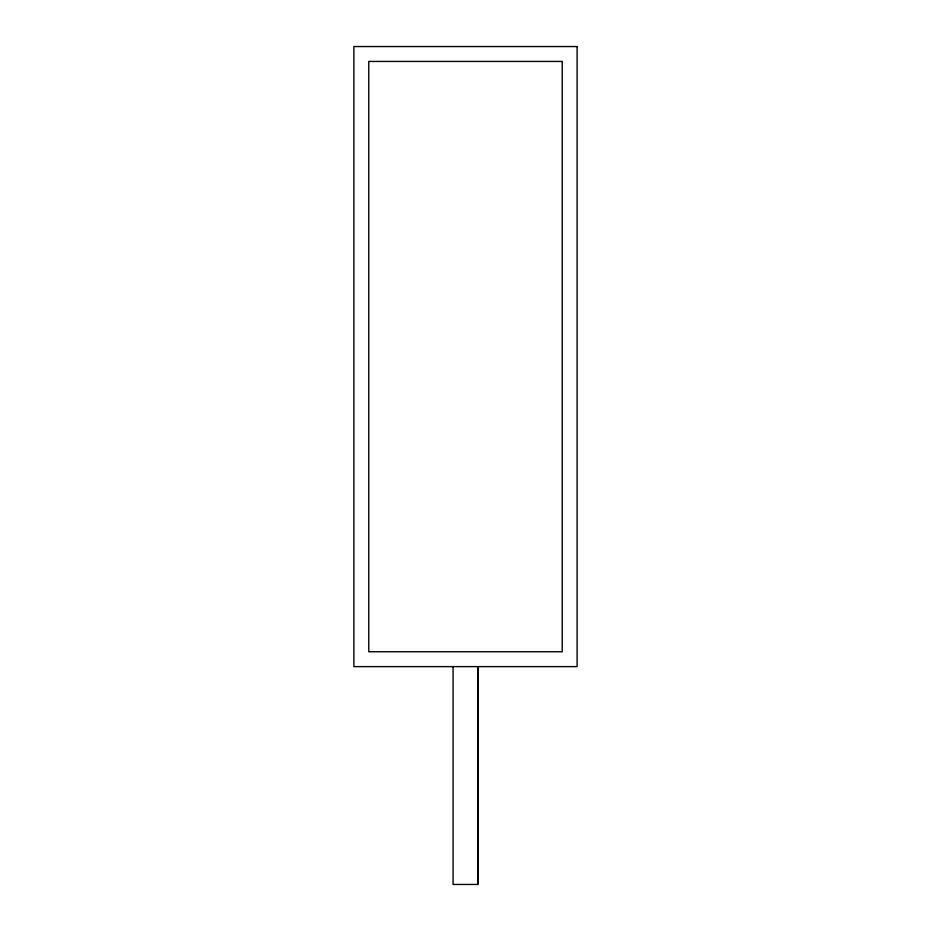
<?xml version="1.0" encoding="UTF-8"?>
<svg xmlns="http://www.w3.org/2000/svg" width="931" height="931" viewBox="0 0 931 931"><rect width="100%" height="100%" fill="white"/><g stroke="black" fill="none" stroke-linecap="round" stroke-linejoin="round"><path stroke-width="1.4" d="M477.801 884.45L477.906 666.619L477.801 884.45L453.094 884.45L453.094 666.619M577.115 46.55L353.885 46.55L353.885 666.619L577.115 666.619L577.115 46.55M562.231 61.434L368.769 61.434L368.769 651.747L562.231 651.747L562.231 61.434"/></g></svg>
